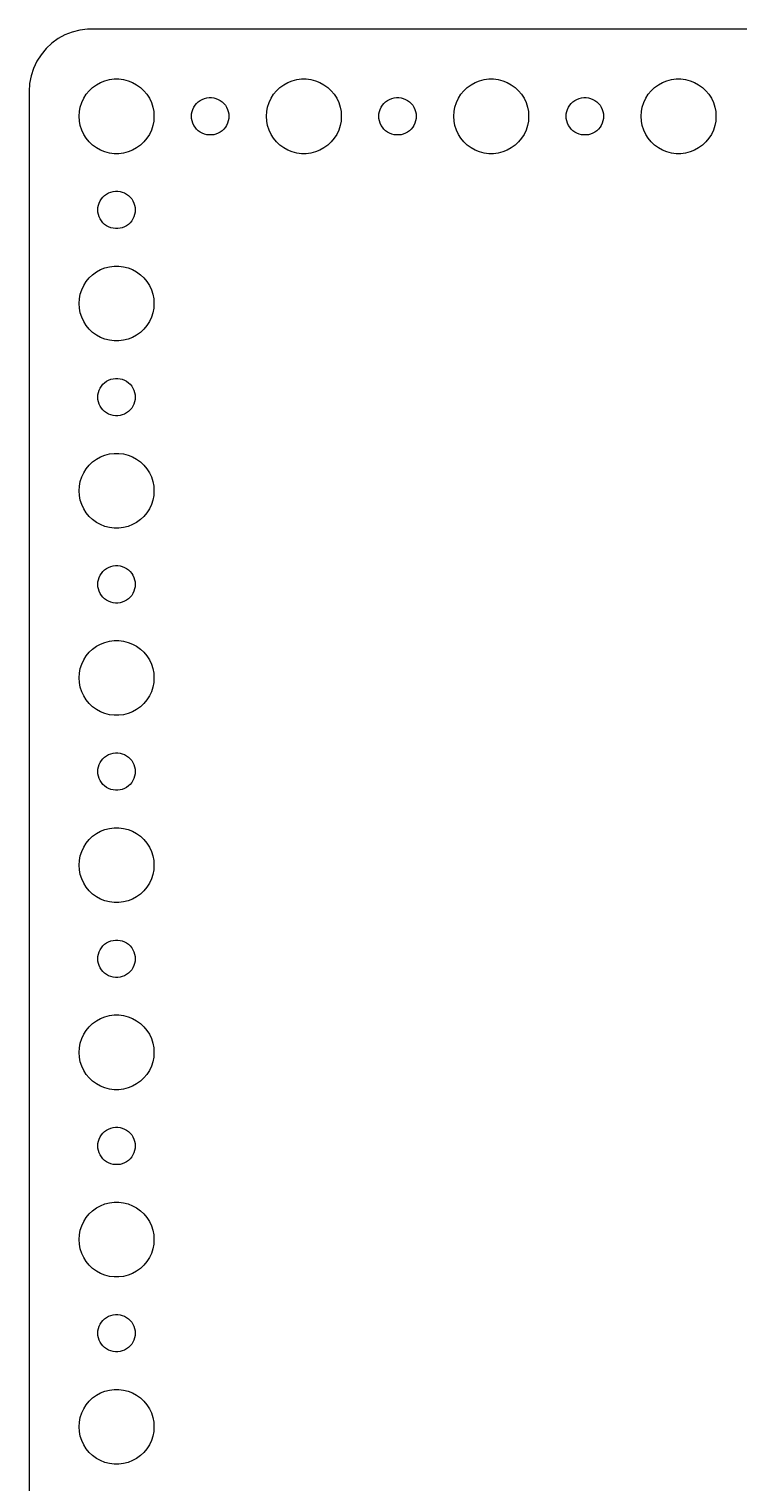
# Model space of a CAD drawing. Header units: metres. Extents: x -120 to 120, y -112 to 112.
# Drawn here: x -119.5 to -62.7, y -4.5 to 112 of the extents above; entities that cross this region are included whole.
import ezdxf

# ---------------------------------------------------------------- set-up
doc = ezdxf.new("R2010")
doc.units = ezdxf.units.M

msp = doc.modelspace()

# ---------------------------------------------------------------- linework, layer by layer
for p, q in [((-115.437, 111.911), (-116.045, 111.755)), ((-114.814, 111.99), (-115.437, 111.911)), ((114.814, 111.99), (-114.814, 111.99)), ((-117.687, 110.853), (-118.145, 110.423)), ((-117.179, 111.222), (-117.687, 110.853)), ((-116.629, 111.524), (-117.179, 111.222)), ((-116.045, 111.755), (-116.629, 111.524)), ((-118.545, 109.939), (-118.882, 109.409)), ((-118.145, 110.423), (-118.545, 109.939)), ((-119.149, 108.841), (-119.343, 108.243)), ((-118.882, 109.409), (-119.149, 108.841)), ((-119.461, 107.627), (-119.5, 107)), ((-119.343, 108.243), (-119.461, 107.627)), ((-114.687, 107.054), (-114.412, 107.312)), ((-114.412, 107.312), (-114.107, 107.533)), ((-114.107, 107.533), (-113.777, 107.714)), ((-113.777, 107.714), (-113.427, 107.853)), ((-113.427, 107.853), (-113.062, 107.947)), ((-113.062, 107.947), (-112.688, 107.994)), ((-112.688, 107.994), (-112.312, 107.994)), ((-112.312, 107.994), (-111.938, 107.947)), ((-111.938, 107.947), (-111.573, 107.853)), ((-111.573, 107.853), (-111.223, 107.714)), ((-111.223, 107.714), (-110.893, 107.533)), ((-110.893, 107.533), (-110.588, 107.312)), ((-110.588, 107.312), (-110.313, 107.054)), ((-99.6869, 107.054), (-99.4123, 107.312)), ((-99.4123, 107.312), (-99.1075, 107.533)), ((-99.1075, 107.533), (-98.7773, 107.714)), ((-98.7773, 107.714), (-98.427, 107.853)), ((-98.427, 107.853), (-98.0621, 107.947)), ((-98.0621, 107.947), (-97.6884, 107.994)), ((-97.6884, 107.994), (-97.3116, 107.994)), ((-97.3116, 107.994), (-96.9379, 107.947)), ((-96.9379, 107.947), (-96.573, 107.853)), ((-96.573, 107.853), (-96.2227, 107.714)), ((-96.2227, 107.714), (-95.8925, 107.533)), ((-95.8925, 107.533), (-95.5877, 107.312)), ((-95.5877, 107.312), (-95.3131, 107.054)), ((-84.6869, 107.054), (-84.4123, 107.312)), ((-84.4123, 107.312), (-84.1075, 107.533)), ((-84.1075, 107.533), (-83.7773, 107.714)), ((-83.7773, 107.714), (-83.427, 107.853)), ((-83.427, 107.853), (-83.0621, 107.947)), ((-83.0621, 107.947), (-82.6884, 107.994)), ((-82.6884, 107.994), (-82.3116, 107.994)), ((-82.3116, 107.994), (-81.9379, 107.947)), ((-81.9379, 107.947), (-81.573, 107.853)), ((-81.573, 107.853), (-81.2227, 107.714)), ((-81.2227, 107.714), (-80.8925, 107.533)), ((-80.8925, 107.533), (-80.5877, 107.312)), ((-80.5877, 107.312), (-80.3131, 107.054)), ((-69.6869, 107.054), (-69.4123, 107.312)), ((-69.4123, 107.312), (-69.1075, 107.533)), ((-69.1075, 107.533), (-68.7773, 107.714)), ((-68.7773, 107.714), (-68.427, 107.853)), ((-68.427, 107.853), (-68.0621, 107.947)), ((-68.0621, 107.947), (-67.6884, 107.994)), ((-67.6884, 107.994), (-67.3116, 107.994)), ((-67.3116, 107.994), (-66.9379, 107.947)), ((-66.9379, 107.947), (-66.573, 107.853)), ((-66.573, 107.853), (-66.2227, 107.714)), ((-66.2227, 107.714), (-65.8925, 107.533)), ((-65.8925, 107.533), (-65.5877, 107.312)), ((-65.5877, 107.312), (-65.3131, 107.054)), ((-119.5, 107), (-119.5, -107)), ((-115.406, 105.746), (-115.289, 106.104)), ((-115.289, 106.104), (-115.129, 106.445)), ((-115.129, 106.445), (-114.927, 106.763)), ((-114.927, 106.763), (-114.687, 107.054)), ((-110.313, 107.054), (-110.073, 106.763)), ((-110.073, 106.763), (-109.871, 106.445)), ((-109.871, 106.445), (-109.711, 106.104)), ((-109.711, 106.104), (-109.594, 105.746)), ((-106.214, 105.882), (-106.093, 106.027)), ((-106.093, 106.027), (-105.956, 106.156)), ((-105.956, 106.156), (-105.804, 106.266)), ((-105.804, 106.266), (-105.639, 106.357)), ((-105.639, 106.357), (-105.464, 106.427)), ((-105.464, 106.427), (-105.281, 106.473)), ((-105.281, 106.473), (-105.094, 106.497)), ((-105.094, 106.497), (-104.906, 106.497)), ((-104.906, 106.497), (-104.719, 106.473)), ((-104.719, 106.473), (-104.536, 106.427)), ((-104.536, 106.427), (-104.361, 106.357)), ((-104.361, 106.357), (-104.196, 106.266)), ((-104.196, 106.266), (-104.044, 106.156)), ((-104.044, 106.156), (-103.907, 106.027)), ((-103.907, 106.027), (-103.786, 105.882)), ((-100.406, 105.746), (-100.289, 106.104)), ((-100.289, 106.104), (-100.129, 106.445)), ((-100.129, 106.445), (-99.927, 106.763)), ((-99.927, 106.763), (-99.6869, 107.054)), ((-95.3131, 107.054), (-95.073, 106.763)), ((-95.073, 106.763), (-94.8711, 106.445)), ((-94.8711, 106.445), (-94.7107, 106.104)), ((-94.7107, 106.104), (-94.5943, 105.746)), ((-91.2135, 105.882), (-91.0934, 106.027)), ((-91.0934, 106.027), (-90.9561, 106.156)), ((-90.9561, 106.156), (-90.8037, 106.266)), ((-90.8037, 106.266), (-90.6387, 106.357)), ((-90.6387, 106.357), (-90.4635, 106.427)), ((-90.4635, 106.427), (-90.2811, 106.473)), ((-90.2811, 106.473), (-90.0942, 106.497)), ((-90.0942, 106.497), (-89.9058, 106.497)), ((-89.9058, 106.497), (-89.7189, 106.473)), ((-89.7189, 106.473), (-89.5365, 106.427)), ((-89.5365, 106.427), (-89.3613, 106.357)), ((-89.3613, 106.357), (-89.1963, 106.266)), ((-89.1963, 106.266), (-89.0439, 106.156)), ((-89.0439, 106.156), (-88.9065, 106.027)), ((-88.9065, 106.027), (-88.7865, 105.882)), ((-85.4057, 105.746), (-85.2893, 106.104)), ((-85.2893, 106.104), (-85.1289, 106.445)), ((-85.1289, 106.445), (-84.927, 106.763)), ((-84.927, 106.763), (-84.6869, 107.054)), ((-80.3131, 107.054), (-80.073, 106.763)), ((-80.073, 106.763), (-79.8711, 106.445)), ((-79.8711, 106.445), (-79.7107, 106.104)), ((-79.7107, 106.104), (-79.5943, 105.746)), ((-76.2135, 105.882), (-76.0934, 106.027)), ((-76.0934, 106.027), (-75.9561, 106.156)), ((-75.9561, 106.156), (-75.8037, 106.266)), ((-75.8037, 106.266), (-75.6387, 106.357)), ((-75.6387, 106.357), (-75.4635, 106.427)), ((-75.4635, 106.427), (-75.2811, 106.473)), ((-75.2811, 106.473), (-75.0942, 106.497)), ((-75.0942, 106.497), (-74.9058, 106.497)), ((-74.9058, 106.497), (-74.7189, 106.473)), ((-74.7189, 106.473), (-74.5365, 106.427)), ((-74.5365, 106.427), (-74.3613, 106.357)), ((-74.3613, 106.357), (-74.1963, 106.266)), ((-74.1963, 106.266), (-74.0439, 106.156)), ((-74.0439, 106.156), (-73.9065, 106.027)), ((-73.9065, 106.027), (-73.7865, 105.882)), ((-70.4057, 105.746), (-70.2893, 106.104)), ((-70.2893, 106.104), (-70.1289, 106.445)), ((-70.1289, 106.445), (-69.927, 106.763)), ((-69.927, 106.763), (-69.6869, 107.054)), ((-65.3131, 107.054), (-65.073, 106.763)), ((-65.073, 106.763), (-64.8711, 106.445)), ((-64.8711, 106.445), (-64.7107, 106.104)), ((-64.7107, 106.104), (-64.5943, 105.746)), ((-115.5, 105), (-115.476, 105.376)), ((-115.476, 104.624), (-115.5, 105)), ((-115.476, 105.376), (-115.406, 105.746)), ((-109.594, 105.746), (-109.524, 105.376)), ((-109.524, 105.376), (-109.5, 105)), ((-109.5, 105), (-109.524, 104.624)), ((-106.5, 105), (-106.488, 105.188)), ((-106.488, 104.812), (-106.5, 105)), ((-106.488, 105.188), (-106.453, 105.373)), ((-106.453, 105.373), (-106.395, 105.552)), ((-106.395, 105.552), (-106.314, 105.723)), ((-106.314, 105.723), (-106.214, 105.882)), ((-103.786, 105.882), (-103.686, 105.723)), ((-103.686, 105.723), (-103.605, 105.552)), ((-103.605, 105.552), (-103.547, 105.373)), ((-103.547, 105.373), (-103.512, 105.188)), ((-103.512, 105.188), (-103.5, 105)), ((-103.5, 105), (-103.512, 104.812)), ((-100.5, 105), (-100.476, 105.376)), ((-100.476, 104.624), (-100.5, 105)), ((-100.476, 105.376), (-100.406, 105.746)), ((-94.5943, 105.746), (-94.5237, 105.376)), ((-94.5237, 105.376), (-94.5, 105)), ((-94.5, 105), (-94.5237, 104.624)), ((-91.5, 105), (-91.4882, 105.188)), ((-91.4882, 104.812), (-91.5, 105)), ((-91.4882, 105.188), (-91.4529, 105.373)), ((-91.4529, 105.373), (-91.3947, 105.552)), ((-91.3947, 105.552), (-91.3145, 105.723)), ((-91.3145, 105.723), (-91.2135, 105.882)), ((-88.7865, 105.882), (-88.6855, 105.723)), ((-88.6855, 105.723), (-88.6053, 105.552)), ((-88.6053, 105.552), (-88.5471, 105.373)), ((-88.5471, 105.373), (-88.5118, 105.188)), ((-88.5118, 105.188), (-88.5, 105)), ((-88.5, 105), (-88.5118, 104.812)), ((-85.5, 105), (-85.4763, 105.376)), ((-85.4763, 104.624), (-85.5, 105)), ((-85.4763, 105.376), (-85.4057, 105.746)), ((-79.5943, 105.746), (-79.5237, 105.376)), ((-79.5237, 105.376), (-79.5, 105)), ((-79.5, 105), (-79.5237, 104.624)), ((-76.5, 105), (-76.4882, 105.188)), ((-76.4882, 104.812), (-76.5, 105)), ((-76.4882, 105.188), (-76.4529, 105.373)), ((-76.4529, 105.373), (-76.3947, 105.552)), ((-76.3947, 105.552), (-76.3145, 105.723)), ((-76.3145, 105.723), (-76.2135, 105.882)), ((-73.7865, 105.882), (-73.6855, 105.723)), ((-73.6855, 105.723), (-73.6053, 105.552)), ((-73.6053, 105.552), (-73.5471, 105.373)), ((-73.5471, 105.373), (-73.5118, 105.188)), ((-73.5118, 105.188), (-73.5, 105)), ((-73.5, 105), (-73.5118, 104.812)), ((-70.5, 105), (-70.4763, 105.376)), ((-70.4763, 104.624), (-70.5, 105)), ((-70.4763, 105.376), (-70.4057, 105.746)), ((-64.5943, 105.746), (-64.5237, 105.376)), ((-64.5237, 105.376), (-64.5, 105)), ((-64.5, 105), (-64.5237, 104.624)), ((-115.406, 104.254), (-115.476, 104.624)), ((-115.289, 103.896), (-115.406, 104.254)), ((-115.129, 103.555), (-115.289, 103.896)), ((-109.711, 103.896), (-109.871, 103.555)), ((-109.594, 104.254), (-109.711, 103.896)), ((-109.524, 104.624), (-109.594, 104.254)), ((-106.453, 104.627), (-106.488, 104.812)), ((-106.395, 104.448), (-106.453, 104.627)), ((-106.314, 104.277), (-106.395, 104.448)), ((-106.214, 104.118), (-106.314, 104.277)), ((-106.093, 103.973), (-106.214, 104.118)), ((-105.956, 103.844), (-106.093, 103.973)), ((-105.804, 103.734), (-105.956, 103.844)), ((-105.639, 103.643), (-105.804, 103.734)), ((-104.196, 103.734), (-104.361, 103.643)), ((-104.044, 103.844), (-104.196, 103.734)), ((-103.907, 103.973), (-104.044, 103.844)), ((-103.786, 104.118), (-103.907, 103.973)), ((-103.686, 104.277), (-103.786, 104.118)), ((-103.605, 104.448), (-103.686, 104.277)), ((-103.547, 104.627), (-103.605, 104.448)), ((-103.512, 104.812), (-103.547, 104.627)), ((-100.406, 104.254), (-100.476, 104.624)), ((-100.289, 103.896), (-100.406, 104.254)), ((-100.129, 103.555), (-100.289, 103.896)), ((-94.7107, 103.896), (-94.8711, 103.555)), ((-94.5943, 104.254), (-94.7107, 103.896)), ((-94.5237, 104.624), (-94.5943, 104.254)), ((-91.4529, 104.627), (-91.4882, 104.812)), ((-91.3947, 104.448), (-91.4529, 104.627)), ((-91.3145, 104.277), (-91.3947, 104.448)), ((-91.2135, 104.118), (-91.3145, 104.277)), ((-91.0934, 103.973), (-91.2135, 104.118)), ((-90.9561, 103.844), (-91.0934, 103.973)), ((-90.8037, 103.734), (-90.9561, 103.844)), ((-90.6387, 103.643), (-90.8037, 103.734)), ((-89.1963, 103.734), (-89.3613, 103.643)), ((-89.0439, 103.844), (-89.1963, 103.734)), ((-88.9065, 103.973), (-89.0439, 103.844)), ((-88.7865, 104.118), (-88.9065, 103.973)), ((-88.6855, 104.277), (-88.7865, 104.118)), ((-88.6053, 104.448), (-88.6855, 104.277)), ((-88.5471, 104.627), (-88.6053, 104.448)), ((-88.5118, 104.812), (-88.5471, 104.627)), ((-85.4057, 104.254), (-85.4763, 104.624)), ((-85.2893, 103.896), (-85.4057, 104.254)), ((-85.1289, 103.555), (-85.2893, 103.896)), ((-79.7107, 103.896), (-79.8711, 103.555)), ((-79.5943, 104.254), (-79.7107, 103.896)), ((-79.5237, 104.624), (-79.5943, 104.254)), ((-76.4529, 104.627), (-76.4882, 104.812)), ((-76.3947, 104.448), (-76.4529, 104.627)), ((-76.3145, 104.277), (-76.3947, 104.448)), ((-76.2135, 104.118), (-76.3145, 104.277)), ((-76.0934, 103.973), (-76.2135, 104.118)), ((-75.9561, 103.844), (-76.0934, 103.973)), ((-75.8037, 103.734), (-75.9561, 103.844)), ((-75.6387, 103.643), (-75.8037, 103.734)), ((-74.1963, 103.734), (-74.3613, 103.643)), ((-74.0439, 103.844), (-74.1963, 103.734)), ((-73.9065, 103.973), (-74.0439, 103.844)), ((-73.7865, 104.118), (-73.9065, 103.973)), ((-73.6855, 104.277), (-73.7865, 104.118)), ((-73.6053, 104.448), (-73.6855, 104.277)), ((-73.5471, 104.627), (-73.6053, 104.448)), ((-73.5118, 104.812), (-73.5471, 104.627)), ((-70.4057, 104.254), (-70.4763, 104.624)), ((-70.2893, 103.896), (-70.4057, 104.254)), ((-70.1289, 103.555), (-70.2893, 103.896)), ((-64.7107, 103.896), (-64.8711, 103.555)), ((-64.5943, 104.254), (-64.7107, 103.896)), ((-64.5237, 104.624), (-64.5943, 104.254)), ((-114.927, 103.237), (-115.129, 103.555)), ((-114.687, 102.946), (-114.927, 103.237)), ((-114.412, 102.688), (-114.687, 102.946)), ((-114.107, 102.467), (-114.412, 102.688)), ((-110.588, 102.688), (-110.893, 102.467)), ((-110.313, 102.946), (-110.588, 102.688)), ((-110.073, 103.237), (-110.313, 102.946)), ((-109.871, 103.555), (-110.073, 103.237)), ((-105.464, 103.573), (-105.639, 103.643)), ((-105.281, 103.527), (-105.464, 103.573)), ((-105.094, 103.503), (-105.281, 103.527)), ((-104.906, 103.503), (-105.094, 103.503)), ((-104.719, 103.527), (-104.906, 103.503)), ((-104.536, 103.573), (-104.719, 103.527)), ((-104.361, 103.643), (-104.536, 103.573)), ((-99.927, 103.237), (-100.129, 103.555)), ((-99.6869, 102.946), (-99.927, 103.237)), ((-99.4123, 102.688), (-99.6869, 102.946)), ((-99.1075, 102.467), (-99.4123, 102.688)), ((-95.5877, 102.688), (-95.8925, 102.467)), ((-95.3131, 102.946), (-95.5877, 102.688)), ((-95.073, 103.237), (-95.3131, 102.946)), ((-94.8711, 103.555), (-95.073, 103.237)), ((-90.4635, 103.573), (-90.6387, 103.643)), ((-90.2811, 103.527), (-90.4635, 103.573)), ((-90.0942, 103.503), (-90.2811, 103.527)), ((-89.9058, 103.503), (-90.0942, 103.503)), ((-89.7189, 103.527), (-89.9058, 103.503)), ((-89.5365, 103.573), (-89.7189, 103.527)), ((-89.3613, 103.643), (-89.5365, 103.573)), ((-84.927, 103.237), (-85.1289, 103.555)), ((-84.6869, 102.946), (-84.927, 103.237)), ((-84.4123, 102.688), (-84.6869, 102.946)), ((-84.1075, 102.467), (-84.4123, 102.688)), ((-80.5877, 102.688), (-80.8925, 102.467)), ((-80.3131, 102.946), (-80.5877, 102.688)), ((-80.073, 103.237), (-80.3131, 102.946)), ((-79.8711, 103.555), (-80.073, 103.237)), ((-75.4635, 103.573), (-75.6387, 103.643)), ((-75.2811, 103.527), (-75.4635, 103.573)), ((-75.0942, 103.503), (-75.2811, 103.527)), ((-74.9058, 103.503), (-75.0942, 103.503)), ((-74.7189, 103.527), (-74.9058, 103.503)), ((-74.5365, 103.573), (-74.7189, 103.527)), ((-74.3613, 103.643), (-74.5365, 103.573)), ((-69.927, 103.237), (-70.1289, 103.555)), ((-69.6869, 102.946), (-69.927, 103.237)), ((-69.4123, 102.688), (-69.6869, 102.946)), ((-69.1075, 102.467), (-69.4123, 102.688)), ((-65.5877, 102.688), (-65.8925, 102.467)), ((-65.3131, 102.946), (-65.5877, 102.688)), ((-65.073, 103.237), (-65.3131, 102.946)), ((-64.8711, 103.555), (-65.073, 103.237)), ((-113.777, 102.286), (-114.107, 102.467)), ((-113.427, 102.147), (-113.777, 102.286)), ((-113.062, 102.053), (-113.427, 102.147)), ((-112.688, 102.006), (-113.062, 102.053)), ((-112.312, 102.006), (-112.688, 102.006)), ((-111.938, 102.053), (-112.312, 102.006)), ((-111.573, 102.147), (-111.938, 102.053)), ((-111.223, 102.286), (-111.573, 102.147)), ((-110.893, 102.467), (-111.223, 102.286)), ((-98.7773, 102.286), (-99.1075, 102.467)), ((-98.427, 102.147), (-98.7773, 102.286)), ((-98.0621, 102.053), (-98.427, 102.147)), ((-97.6884, 102.006), (-98.0621, 102.053)), ((-97.3116, 102.006), (-97.6884, 102.006)), ((-96.9379, 102.053), (-97.3116, 102.006)), ((-96.573, 102.147), (-96.9379, 102.053)), ((-96.2227, 102.286), (-96.573, 102.147)), ((-95.8925, 102.467), (-96.2227, 102.286)), ((-83.7773, 102.286), (-84.1075, 102.467)), ((-83.427, 102.147), (-83.7773, 102.286)), ((-83.0621, 102.053), (-83.427, 102.147)), ((-82.6884, 102.006), (-83.0621, 102.053)), ((-82.3116, 102.006), (-82.6884, 102.006)), ((-81.9379, 102.053), (-82.3116, 102.006)), ((-81.573, 102.147), (-81.9379, 102.053)), ((-81.2227, 102.286), (-81.573, 102.147)), ((-80.8925, 102.467), (-81.2227, 102.286)), ((-68.7773, 102.286), (-69.1075, 102.467)), ((-68.427, 102.147), (-68.7773, 102.286)), ((-68.0621, 102.053), (-68.427, 102.147)), ((-67.6884, 102.006), (-68.0621, 102.053)), ((-67.3116, 102.006), (-67.6884, 102.006)), ((-66.9379, 102.053), (-67.3116, 102.006)), ((-66.573, 102.147), (-66.9379, 102.053)), ((-66.2227, 102.286), (-66.573, 102.147)), ((-65.8925, 102.467), (-66.2227, 102.286)), ((-113.988, 97.688), (-113.953, 97.873)), ((-113.953, 97.873), (-113.895, 98.0522)), ((-113.895, 98.0522), (-113.814, 98.2226)), ((-113.814, 98.2226), (-113.714, 98.3817)), ((-113.714, 98.3817), (-113.593, 98.5268)), ((-113.593, 98.5268), (-113.456, 98.6558)), ((-113.456, 98.6558), (-113.304, 98.7665)), ((-113.304, 98.7665), (-113.139, 98.8572)), ((-113.139, 98.8572), (-112.964, 98.9266)), ((-112.964, 98.9266), (-112.781, 98.9734)), ((-112.781, 98.9734), (-112.594, 98.997)), ((-112.594, 98.997), (-112.406, 98.997)), ((-112.406, 98.997), (-112.219, 98.9734)), ((-112.219, 98.9734), (-112.036, 98.9266)), ((-112.036, 98.9266), (-111.861, 98.8572)), ((-111.861, 98.8572), (-111.696, 98.7665)), ((-111.696, 98.7665), (-111.544, 98.6558)), ((-111.544, 98.6558), (-111.407, 98.5268)), ((-111.407, 98.5268), (-111.286, 98.3817)), ((-111.286, 98.3817), (-111.186, 98.2226)), ((-111.186, 98.2226), (-111.105, 98.0522)), ((-111.105, 98.0522), (-111.047, 97.873)), ((-111.047, 97.873), (-111.012, 97.688)), ((-114, 97.5), (-113.988, 97.688)), ((-113.988, 97.312), (-114, 97.5)), ((-113.953, 97.127), (-113.988, 97.312)), ((-113.895, 96.9478), (-113.953, 97.127)), ((-113.814, 96.7774), (-113.895, 96.9478)), ((-113.714, 96.6183), (-113.814, 96.7774)), ((-111.186, 96.7774), (-111.286, 96.6183)), ((-111.105, 96.9478), (-111.186, 96.7774)), ((-111.047, 97.127), (-111.105, 96.9478)), ((-111.012, 97.312), (-111.047, 97.127)), ((-111.012, 97.688), (-111, 97.5)), ((-111, 97.5), (-111.012, 97.312)), ((-113.593, 96.4732), (-113.714, 96.6183)), ((-113.456, 96.3442), (-113.593, 96.4732)), ((-113.304, 96.2335), (-113.456, 96.3442)), ((-113.139, 96.1428), (-113.304, 96.2335)), ((-112.964, 96.0734), (-113.139, 96.1428)), ((-112.781, 96.0266), (-112.964, 96.0734)), ((-112.594, 96.003), (-112.781, 96.0266)), ((-112.406, 96.003), (-112.594, 96.003)), ((-112.219, 96.0266), (-112.406, 96.003)), ((-112.036, 96.0734), (-112.219, 96.0266)), ((-111.861, 96.1428), (-112.036, 96.0734)), ((-111.696, 96.2335), (-111.861, 96.1428)), ((-111.544, 96.3442), (-111.696, 96.2335)), ((-111.407, 96.4732), (-111.544, 96.3442)), ((-111.286, 96.6183), (-111.407, 96.4732)), ((-114.927, 91.7634), (-114.687, 92.0536)), ((-114.687, 92.0536), (-114.412, 92.3115)), ((-114.412, 92.3115), (-114.107, 92.533)), ((-114.107, 92.533), (-113.777, 92.7145)), ((-113.777, 92.7145), (-113.427, 92.8532)), ((-113.427, 92.8532), (-113.062, 92.9469)), ((-113.062, 92.9469), (-112.688, 92.9941)), ((-112.688, 92.9941), (-112.312, 92.9941)), ((-112.312, 92.9941), (-111.938, 92.9469)), ((-111.938, 92.9469), (-111.573, 92.8532)), ((-111.573, 92.8532), (-111.223, 92.7145)), ((-111.223, 92.7145), (-110.893, 92.533)), ((-110.893, 92.533), (-110.588, 92.3115)), ((-110.588, 92.3115), (-110.313, 92.0536)), ((-110.313, 92.0536), (-110.073, 91.7634)), ((-115.406, 90.7461), (-115.289, 91.1044)), ((-115.289, 91.1044), (-115.129, 91.4453)), ((-115.129, 91.4453), (-114.927, 91.7634)), ((-110.073, 91.7634), (-109.871, 91.4453)), ((-109.871, 91.4453), (-109.711, 91.1044)), ((-109.711, 91.1044), (-109.594, 90.7461)), ((-115.5, 90), (-115.476, 90.376)), ((-115.476, 89.624), (-115.5, 90)), ((-115.476, 90.376), (-115.406, 90.7461)), ((-109.594, 90.7461), (-109.524, 90.376)), ((-109.524, 90.376), (-109.5, 90)), ((-109.5, 90), (-109.524, 89.624)), ((-115.406, 89.2539), (-115.476, 89.624)), ((-115.289, 88.8956), (-115.406, 89.2539)), ((-115.129, 88.5547), (-115.289, 88.8956)), ((-114.927, 88.2366), (-115.129, 88.5547)), ((-109.871, 88.5547), (-110.073, 88.2366)), ((-109.711, 88.8956), (-109.871, 88.5547)), ((-109.594, 89.2539), (-109.711, 88.8956)), ((-109.524, 89.624), (-109.594, 89.2539)), ((-114.687, 87.9464), (-114.927, 88.2366)), ((-114.412, 87.6885), (-114.687, 87.9464)), ((-114.107, 87.467), (-114.412, 87.6885)), ((-113.777, 87.2855), (-114.107, 87.467)), ((-110.893, 87.467), (-111.223, 87.2855)), ((-110.588, 87.6885), (-110.893, 87.467)), ((-110.313, 87.9464), (-110.588, 87.6885)), ((-110.073, 88.2366), (-110.313, 87.9464)), ((-113.427, 87.1468), (-113.777, 87.2855)), ((-113.062, 87.0531), (-113.427, 87.1468)), ((-112.688, 87.0059), (-113.062, 87.0531)), ((-112.312, 87.0059), (-112.688, 87.0059)), ((-111.938, 87.0531), (-112.312, 87.0059)), ((-111.573, 87.1468), (-111.938, 87.0531)), ((-111.223, 87.2855), (-111.573, 87.1468)), ((-113.139, 83.8572), (-112.964, 83.9266)), ((-112.964, 83.9266), (-112.781, 83.9734)), ((-112.781, 83.9734), (-112.594, 83.997)), ((-112.594, 83.997), (-112.406, 83.997)), ((-112.406, 83.997), (-112.219, 83.9734)), ((-112.219, 83.9734), (-112.036, 83.9266)), ((-112.036, 83.9266), (-111.861, 83.8572)), ((-113.988, 82.688), (-113.953, 82.873)), ((-113.953, 82.873), (-113.895, 83.0522)), ((-113.895, 83.0522), (-113.814, 83.2226)), ((-113.814, 83.2226), (-113.714, 83.3817)), ((-113.714, 83.3817), (-113.593, 83.5268)), ((-113.593, 83.5268), (-113.456, 83.6558)), ((-113.456, 83.6558), (-113.304, 83.7665)), ((-113.304, 83.7665), (-113.139, 83.8572)), ((-111.861, 83.8572), (-111.696, 83.7665)), ((-111.696, 83.7665), (-111.544, 83.6558)), ((-111.544, 83.6558), (-111.407, 83.5268)), ((-111.407, 83.5268), (-111.286, 83.3817)), ((-111.286, 83.3817), (-111.186, 83.2226)), ((-111.186, 83.2226), (-111.105, 83.0522)), ((-111.105, 83.0522), (-111.047, 82.873)), ((-111.047, 82.873), (-111.012, 82.688)), ((-114, 82.5), (-113.988, 82.688)), ((-113.988, 82.312), (-114, 82.5)), ((-113.953, 82.127), (-113.988, 82.312)), ((-113.895, 81.9478), (-113.953, 82.127)), ((-113.814, 81.7774), (-113.895, 81.9478)), ((-113.714, 81.6183), (-113.814, 81.7774)), ((-113.593, 81.4732), (-113.714, 81.6183)), ((-111.286, 81.6183), (-111.407, 81.4732)), ((-111.186, 81.7774), (-111.286, 81.6183)), ((-111.105, 81.9478), (-111.186, 81.7774)), ((-111.047, 82.127), (-111.105, 81.9478)), ((-111.012, 82.312), (-111.047, 82.127)), ((-111.012, 82.688), (-111, 82.5)), ((-111, 82.5), (-111.012, 82.312)), ((-113.456, 81.3442), (-113.593, 81.4732)), ((-113.304, 81.2335), (-113.456, 81.3442)), ((-113.139, 81.1428), (-113.304, 81.2335)), ((-112.964, 81.0734), (-113.139, 81.1428)), ((-112.781, 81.0266), (-112.964, 81.0734)), ((-112.594, 81.003), (-112.781, 81.0266)), ((-112.406, 81.003), (-112.594, 81.003)), ((-112.219, 81.0266), (-112.406, 81.003)), ((-112.036, 81.0734), (-112.219, 81.0266)), ((-111.861, 81.1428), (-112.036, 81.0734)), ((-111.696, 81.2335), (-111.861, 81.1428)), ((-111.544, 81.3442), (-111.696, 81.2335)), ((-111.407, 81.4732), (-111.544, 81.3442)), ((-114.927, 76.7634), (-114.687, 77.0536)), ((-114.687, 77.0536), (-114.412, 77.3115)), ((-114.412, 77.3115), (-114.107, 77.533)), ((-114.107, 77.533), (-113.777, 77.7145)), ((-113.777, 77.7145), (-113.427, 77.8532)), ((-113.427, 77.8532), (-113.062, 77.9469)), ((-113.062, 77.9469), (-112.688, 77.9941)), ((-112.688, 77.9941), (-112.312, 77.9941)), ((-112.312, 77.9941), (-111.938, 77.9469)), ((-111.938, 77.9469), (-111.573, 77.8532)), ((-111.573, 77.8532), (-111.223, 77.7145)), ((-111.223, 77.7145), (-110.893, 77.533)), ((-110.893, 77.533), (-110.588, 77.3115)), ((-110.588, 77.3115), (-110.313, 77.0536)), ((-110.313, 77.0536), (-110.073, 76.7634)), ((-115.476, 75.376), (-115.406, 75.7461)), ((-115.406, 75.7461), (-115.289, 76.1044)), ((-115.289, 76.1044), (-115.129, 76.4453)), ((-115.129, 76.4453), (-114.927, 76.7634)), ((-110.073, 76.7634), (-109.871, 76.4453)), ((-109.871, 76.4453), (-109.711, 76.1044)), ((-109.711, 76.1044), (-109.594, 75.7461)), ((-109.594, 75.7461), (-109.524, 75.376)), ((-115.5, 75), (-115.476, 75.376)), ((-115.476, 74.624), (-115.5, 75)), ((-115.406, 74.2539), (-115.476, 74.624)), ((-109.524, 74.624), (-109.594, 74.2539)), ((-109.524, 75.376), (-109.5, 75)), ((-109.5, 75), (-109.524, 74.624)), ((-115.289, 73.8956), (-115.406, 74.2539)), ((-115.129, 73.5547), (-115.289, 73.8956)), ((-114.927, 73.2366), (-115.129, 73.5547)), ((-109.871, 73.5547), (-110.073, 73.2366)), ((-109.711, 73.8956), (-109.871, 73.5547)), ((-109.594, 74.2539), (-109.711, 73.8956)), ((-114.687, 72.9464), (-114.927, 73.2366)), ((-114.412, 72.6885), (-114.687, 72.9464)), ((-114.107, 72.467), (-114.412, 72.6885)), ((-113.777, 72.2855), (-114.107, 72.467)), ((-113.427, 72.1468), (-113.777, 72.2855)), ((-111.223, 72.2855), (-111.573, 72.1468)), ((-110.893, 72.467), (-111.223, 72.2855)), ((-110.588, 72.6885), (-110.893, 72.467)), ((-110.313, 72.9464), (-110.588, 72.6885)), ((-110.073, 73.2366), (-110.313, 72.9464)), ((-113.062, 72.0531), (-113.427, 72.1468)), ((-112.688, 72.0059), (-113.062, 72.0531)), ((-112.312, 72.0059), (-112.688, 72.0059)), ((-111.938, 72.0531), (-112.312, 72.0059)), ((-111.573, 72.1468), (-111.938, 72.0531)), ((-113.456, 68.6558), (-113.304, 68.7665)), ((-113.304, 68.7665), (-113.139, 68.8572)), ((-113.139, 68.8572), (-112.964, 68.9266)), ((-112.964, 68.9266), (-112.781, 68.9734)), ((-112.781, 68.9734), (-112.594, 68.997)), ((-112.594, 68.997), (-112.406, 68.997)), ((-112.406, 68.997), (-112.219, 68.9734)), ((-112.219, 68.9734), (-112.036, 68.9266)), ((-112.036, 68.9266), (-111.861, 68.8572)), ((-111.861, 68.8572), (-111.696, 68.7665)), ((-111.696, 68.7665), (-111.544, 68.6558)), ((-114, 67.5), (-113.988, 67.688)), ((-113.988, 67.688), (-113.953, 67.873)), ((-113.953, 67.873), (-113.895, 68.0522)), ((-113.895, 68.0522), (-113.814, 68.2226)), ((-113.814, 68.2226), (-113.714, 68.3817)), ((-113.714, 68.3817), (-113.593, 68.5268)), ((-113.593, 68.5268), (-113.456, 68.6558)), ((-111.544, 68.6558), (-111.407, 68.5268)), ((-111.407, 68.5268), (-111.286, 68.3817)), ((-111.286, 68.3817), (-111.186, 68.2226)), ((-111.186, 68.2226), (-111.105, 68.0522)), ((-111.105, 68.0522), (-111.047, 67.873)), ((-111.047, 67.873), (-111.012, 67.688)), ((-111.012, 67.688), (-111, 67.5)), ((-113.988, 67.312), (-114, 67.5)), ((-113.953, 67.127), (-113.988, 67.312)), ((-113.895, 66.9478), (-113.953, 67.127)), ((-113.814, 66.7774), (-113.895, 66.9478)), ((-113.714, 66.6183), (-113.814, 66.7774)), ((-113.593, 66.4732), (-113.714, 66.6183)), ((-113.456, 66.3442), (-113.593, 66.4732)), ((-111.407, 66.4732), (-111.544, 66.3442)), ((-111.286, 66.6183), (-111.407, 66.4732)), ((-111.186, 66.7774), (-111.286, 66.6183)), ((-111.105, 66.9478), (-111.186, 66.7774)), ((-111.047, 67.127), (-111.105, 66.9478)), ((-111.012, 67.312), (-111.047, 67.127)), ((-111, 67.5), (-111.012, 67.312)), ((-113.304, 66.2335), (-113.456, 66.3442)), ((-113.139, 66.1428), (-113.304, 66.2335)), ((-112.964, 66.0734), (-113.139, 66.1428)), ((-112.781, 66.0266), (-112.964, 66.0734)), ((-112.594, 66.003), (-112.781, 66.0266)), ((-112.406, 66.003), (-112.594, 66.003)), ((-112.219, 66.0266), (-112.406, 66.003)), ((-112.036, 66.0734), (-112.219, 66.0266)), ((-111.861, 66.1428), (-112.036, 66.0734)), ((-111.696, 66.2335), (-111.861, 66.1428)), ((-111.544, 66.3442), (-111.696, 66.2335)), ((-113.427, 62.8532), (-113.062, 62.9469)), ((-113.062, 62.9469), (-112.688, 62.9941)), ((-112.688, 62.9941), (-112.312, 62.9941)), ((-112.312, 62.9941), (-111.938, 62.9469)), ((-111.938, 62.9469), (-111.573, 62.8532)), ((-115.129, 61.4453), (-114.927, 61.7634)), ((-114.927, 61.7634), (-114.687, 62.0536)), ((-114.687, 62.0536), (-114.412, 62.3115)), ((-114.412, 62.3115), (-114.107, 62.533)), ((-114.107, 62.533), (-113.777, 62.7145)), ((-113.777, 62.7145), (-113.427, 62.8532)), ((-111.573, 62.8532), (-111.223, 62.7145)), ((-111.223, 62.7145), (-110.893, 62.533)), ((-110.893, 62.533), (-110.588, 62.3115)), ((-110.588, 62.3115), (-110.313, 62.0536)), ((-110.313, 62.0536), (-110.073, 61.7634)), ((-110.073, 61.7634), (-109.871, 61.4453)), ((-115.476, 60.376), (-115.406, 60.7461)), ((-115.406, 60.7461), (-115.289, 61.1044)), ((-115.289, 61.1044), (-115.129, 61.4453)), ((-109.871, 61.4453), (-109.711, 61.1044)), ((-109.711, 61.1044), (-109.594, 60.7461)), ((-109.594, 60.7461), (-109.524, 60.376)), ((-115.5, 60), (-115.476, 60.376)), ((-115.476, 59.624), (-115.5, 60)), ((-115.406, 59.2539), (-115.476, 59.624)), ((-109.524, 59.624), (-109.594, 59.2539)), ((-109.524, 60.376), (-109.5, 60)), ((-109.5, 60), (-109.524, 59.624)), ((-115.289, 58.8956), (-115.406, 59.2539)), ((-115.129, 58.5547), (-115.289, 58.8956)), ((-114.927, 58.2366), (-115.129, 58.5547)), ((-109.871, 58.5547), (-110.073, 58.2366)), ((-109.711, 58.8956), (-109.871, 58.5547)), ((-109.594, 59.2539), (-109.711, 58.8956)), ((-114.687, 57.9464), (-114.927, 58.2366)), ((-114.412, 57.6885), (-114.687, 57.9464)), ((-114.107, 57.467), (-114.412, 57.6885)), ((-113.777, 57.2855), (-114.107, 57.467)), ((-113.427, 57.1468), (-113.777, 57.2855)), ((-113.062, 57.0531), (-113.427, 57.1468)), ((-111.573, 57.1468), (-111.938, 57.0531)), ((-111.223, 57.2855), (-111.573, 57.1468)), ((-110.893, 57.467), (-111.223, 57.2855)), ((-110.588, 57.6885), (-110.893, 57.467)), ((-110.313, 57.9464), (-110.588, 57.6885)), ((-110.073, 58.2366), (-110.313, 57.9464)), ((-112.688, 57.0059), (-113.062, 57.0531)), ((-112.312, 57.0059), (-112.688, 57.0059)), ((-111.938, 57.0531), (-112.312, 57.0059)), ((-113.593, 53.5268), (-113.456, 53.6558)), ((-113.456, 53.6558), (-113.304, 53.7665)), ((-113.304, 53.7665), (-113.139, 53.8572)), ((-113.139, 53.8572), (-112.964, 53.9266)), ((-112.964, 53.9266), (-112.781, 53.9734)), ((-112.781, 53.9734), (-112.594, 53.997)), ((-112.594, 53.997), (-112.406, 53.997)), ((-112.406, 53.997), (-112.219, 53.9734)), ((-112.219, 53.9734), (-112.036, 53.9266)), ((-112.036, 53.9266), (-111.861, 53.8572)), ((-111.861, 53.8572), (-111.696, 53.7665)), ((-111.696, 53.7665), (-111.544, 53.6558)), ((-111.544, 53.6558), (-111.407, 53.5268)), ((-114, 52.5), (-113.988, 52.688)), ((-113.988, 52.312), (-114, 52.5)), ((-113.988, 52.688), (-113.953, 52.873)), ((-113.953, 52.873), (-113.895, 53.0522)), ((-113.895, 53.0522), (-113.814, 53.2226)), ((-113.814, 53.2226), (-113.714, 53.3817)), ((-113.714, 53.3817), (-113.593, 53.5268)), ((-111.407, 53.5268), (-111.286, 53.3817)), ((-111.286, 53.3817), (-111.186, 53.2226)), ((-111.186, 53.2226), (-111.105, 53.0522)), ((-111.105, 53.0522), (-111.047, 52.873)), ((-111.047, 52.873), (-111.012, 52.688)), ((-111.012, 52.688), (-111, 52.5)), ((-111, 52.5), (-111.012, 52.312)), ((-113.953, 52.127), (-113.988, 52.312)), ((-113.895, 51.9478), (-113.953, 52.127)), ((-113.814, 51.7774), (-113.895, 51.9478)), ((-113.714, 51.6183), (-113.814, 51.7774)), ((-113.593, 51.4732), (-113.714, 51.6183)), ((-113.456, 51.3442), (-113.593, 51.4732)), ((-113.304, 51.2335), (-113.456, 51.3442)), ((-111.544, 51.3442), (-111.696, 51.2335)), ((-111.407, 51.4732), (-111.544, 51.3442)), ((-111.286, 51.6183), (-111.407, 51.4732)), ((-111.186, 51.7774), (-111.286, 51.6183)), ((-111.105, 51.9478), (-111.186, 51.7774)), ((-111.047, 52.127), (-111.105, 51.9478)), ((-111.012, 52.312), (-111.047, 52.127)), ((-113.139, 51.1428), (-113.304, 51.2335)), ((-112.964, 51.0734), (-113.139, 51.1428)), ((-112.781, 51.0266), (-112.964, 51.0734)), ((-112.594, 51.003), (-112.781, 51.0266)), ((-112.406, 51.003), (-112.594, 51.003)), ((-112.219, 51.0266), (-112.406, 51.003)), ((-112.036, 51.0734), (-112.219, 51.0266)), ((-111.861, 51.1428), (-112.036, 51.0734)), ((-111.696, 51.2335), (-111.861, 51.1428)), ((-113.777, 47.7145), (-113.427, 47.8532)), ((-113.427, 47.8532), (-113.062, 47.9469)), ((-113.062, 47.9469), (-112.688, 47.9941)), ((-112.688, 47.9941), (-112.312, 47.9941)), ((-112.312, 47.9941), (-111.938, 47.9469)), ((-111.938, 47.9469), (-111.573, 47.8532)), ((-111.573, 47.8532), (-111.223, 47.7145)), ((-115.129, 46.4453), (-114.927, 46.7634)), ((-114.927, 46.7634), (-114.687, 47.0536)), ((-114.687, 47.0536), (-114.412, 47.3115)), ((-114.412, 47.3115), (-114.107, 47.533)), ((-114.107, 47.533), (-113.777, 47.7145)), ((-111.223, 47.7145), (-110.893, 47.533)), ((-110.893, 47.533), (-110.588, 47.3115)), ((-110.588, 47.3115), (-110.313, 47.0536)), ((-110.313, 47.0536), (-110.073, 46.7634)), ((-110.073, 46.7634), (-109.871, 46.4453)), ((-115.476, 45.376), (-115.406, 45.7461)), ((-115.406, 45.7461), (-115.289, 46.1044)), ((-115.289, 46.1044), (-115.129, 46.4453)), ((-109.871, 46.4453), (-109.711, 46.1044)), ((-109.711, 46.1044), (-109.594, 45.7461)), ((-109.594, 45.7461), (-109.524, 45.376)), ((-115.5, 45), (-115.476, 45.376)), ((-115.476, 44.624), (-115.5, 45)), ((-115.406, 44.2539), (-115.476, 44.624)), ((-109.524, 44.624), (-109.594, 44.2539)), ((-109.524, 45.376), (-109.5, 45)), ((-109.5, 45), (-109.524, 44.624)), ((-115.289, 43.8956), (-115.406, 44.2539)), ((-115.129, 43.5547), (-115.289, 43.8956)), ((-114.927, 43.2366), (-115.129, 43.5547)), ((-114.687, 42.9464), (-114.927, 43.2366)), ((-110.073, 43.2366), (-110.313, 42.9464)), ((-109.871, 43.5547), (-110.073, 43.2366)), ((-109.711, 43.8956), (-109.871, 43.5547)), ((-109.594, 44.2539), (-109.711, 43.8956)), ((-114.412, 42.6885), (-114.687, 42.9464)), ((-114.107, 42.467), (-114.412, 42.6885)), ((-113.777, 42.2855), (-114.107, 42.467)), ((-113.427, 42.1468), (-113.777, 42.2855)), ((-113.062, 42.0531), (-113.427, 42.1468)), ((-112.688, 42.0059), (-113.062, 42.0531)), ((-112.312, 42.0059), (-112.688, 42.0059)), ((-111.938, 42.0531), (-112.312, 42.0059)), ((-111.573, 42.1468), (-111.938, 42.0531)), ((-111.223, 42.2855), (-111.573, 42.1468)), ((-110.893, 42.467), (-111.223, 42.2855)), ((-110.588, 42.6885), (-110.893, 42.467)), ((-110.313, 42.9464), (-110.588, 42.6885)), ((-113.714, 38.3817), (-113.593, 38.5268)), ((-113.593, 38.5268), (-113.456, 38.6558)), ((-113.456, 38.6558), (-113.304, 38.7665)), ((-113.304, 38.7665), (-113.139, 38.8572)), ((-113.139, 38.8572), (-112.964, 38.9266)), ((-112.964, 38.9266), (-112.781, 38.9734)), ((-112.781, 38.9734), (-112.594, 38.997)), ((-112.594, 38.997), (-112.406, 38.997)), ((-112.406, 38.997), (-112.219, 38.9734)), ((-112.219, 38.9734), (-112.036, 38.9266)), ((-112.036, 38.9266), (-111.861, 38.8572)), ((-111.861, 38.8572), (-111.696, 38.7665)), ((-111.696, 38.7665), (-111.544, 38.6558)), ((-111.544, 38.6558), (-111.407, 38.5268)), ((-111.407, 38.5268), (-111.286, 38.3817)), ((-114, 37.5), (-113.988, 37.688)), ((-113.988, 37.312), (-114, 37.5)), ((-113.988, 37.688), (-113.953, 37.873)), ((-113.953, 37.127), (-113.988, 37.312)), ((-113.953, 37.873), (-113.895, 38.0522)), ((-113.895, 38.0522), (-113.814, 38.2226)), ((-113.814, 38.2226), (-113.714, 38.3817)), ((-111.286, 38.3817), (-111.186, 38.2226)), ((-111.186, 38.2226), (-111.105, 38.0522)), ((-111.105, 38.0522), (-111.047, 37.873)), ((-111.047, 37.873), (-111.012, 37.688)), ((-111.012, 37.312), (-111.047, 37.127)), ((-111.012, 37.688), (-111, 37.5)), ((-111, 37.5), (-111.012, 37.312)), ((-113.895, 36.9478), (-113.953, 37.127)), ((-113.814, 36.7774), (-113.895, 36.9478)), ((-113.714, 36.6183), (-113.814, 36.7774)), ((-113.593, 36.4732), (-113.714, 36.6183)), ((-113.456, 36.3442), (-113.593, 36.4732)), ((-113.304, 36.2335), (-113.456, 36.3442)), ((-113.139, 36.1428), (-113.304, 36.2335)), ((-112.964, 36.0734), (-113.139, 36.1428)), ((-111.861, 36.1428), (-112.036, 36.0734)), ((-111.696, 36.2335), (-111.861, 36.1428)), ((-111.544, 36.3442), (-111.696, 36.2335)), ((-111.407, 36.4732), (-111.544, 36.3442)), ((-111.286, 36.6183), (-111.407, 36.4732)), ((-111.186, 36.7774), (-111.286, 36.6183)), ((-111.105, 36.9478), (-111.186, 36.7774)), ((-111.047, 37.127), (-111.105, 36.9478)), ((-112.781, 36.0266), (-112.964, 36.0734)), ((-112.594, 36.003), (-112.781, 36.0266)), ((-112.406, 36.003), (-112.594, 36.003)), ((-112.219, 36.0266), (-112.406, 36.003)), ((-112.036, 36.0734), (-112.219, 36.0266)), ((-114.107, 32.533), (-113.777, 32.7145)), ((-113.777, 32.7145), (-113.427, 32.8532)), ((-113.427, 32.8532), (-113.062, 32.9469)), ((-113.062, 32.9469), (-112.688, 32.9941)), ((-112.688, 32.9941), (-112.312, 32.9941)), ((-112.312, 32.9941), (-111.938, 32.9469)), ((-111.938, 32.9469), (-111.573, 32.8532)), ((-111.573, 32.8532), (-111.223, 32.7145)), ((-111.223, 32.7145), (-110.893, 32.533)), ((-115.129, 31.4453), (-114.927, 31.7634)), ((-114.927, 31.7634), (-114.687, 32.0536)), ((-114.687, 32.0536), (-114.412, 32.3115)), ((-114.412, 32.3115), (-114.107, 32.533)), ((-110.893, 32.533), (-110.588, 32.3115)), ((-110.588, 32.3115), (-110.313, 32.0536)), ((-110.313, 32.0536), (-110.073, 31.7634)), ((-110.073, 31.7634), (-109.871, 31.4453)), ((-115.5, 30), (-115.476, 30.376)), ((-115.476, 30.376), (-115.406, 30.7461)), ((-115.406, 30.7461), (-115.289, 31.1044)), ((-115.289, 31.1044), (-115.129, 31.4453)), ((-109.871, 31.4453), (-109.711, 31.1044)), ((-109.711, 31.1044), (-109.594, 30.7461)), ((-109.594, 30.7461), (-109.524, 30.376)), ((-109.524, 30.376), (-109.5, 30)), ((-115.476, 29.624), (-115.5, 30)), ((-115.406, 29.2539), (-115.476, 29.624)), ((-115.289, 28.8956), (-115.406, 29.2539)), ((-109.594, 29.2539), (-109.711, 28.8956)), ((-109.524, 29.624), (-109.594, 29.2539)), ((-109.5, 30), (-109.524, 29.624)), ((-115.129, 28.5547), (-115.289, 28.8956)), ((-114.927, 28.2366), (-115.129, 28.5547)), ((-114.687, 27.9464), (-114.927, 28.2366)), ((-110.073, 28.2366), (-110.313, 27.9464)), ((-109.871, 28.5547), (-110.073, 28.2366)), ((-109.711, 28.8956), (-109.871, 28.5547)), ((-114.412, 27.6884), (-114.687, 27.9464)), ((-114.107, 27.467), (-114.412, 27.6884)), ((-113.777, 27.2855), (-114.107, 27.467)), ((-113.427, 27.1468), (-113.777, 27.2855)), ((-113.062, 27.0531), (-113.427, 27.1468)), ((-112.688, 27.0059), (-113.062, 27.0531)), ((-112.312, 27.0059), (-112.688, 27.0059)), ((-111.938, 27.0531), (-112.312, 27.0059)), ((-111.573, 27.1468), (-111.938, 27.0531)), ((-111.223, 27.2855), (-111.573, 27.1468)), ((-110.893, 27.467), (-111.223, 27.2855)), ((-110.588, 27.6884), (-110.893, 27.467)), ((-110.313, 27.9464), (-110.588, 27.6884)), ((-113.814, 23.2226), (-113.714, 23.3817)), ((-113.714, 23.3817), (-113.593, 23.5268)), ((-113.593, 23.5268), (-113.456, 23.6558)), ((-113.456, 23.6558), (-113.304, 23.7665)), ((-113.304, 23.7665), (-113.139, 23.8572)), ((-113.139, 23.8572), (-112.964, 23.9266)), ((-112.964, 23.9266), (-112.781, 23.9734)), ((-112.781, 23.9734), (-112.594, 23.997)), ((-112.594, 23.997), (-112.406, 23.997)), ((-112.406, 23.997), (-112.219, 23.9734)), ((-112.219, 23.9734), (-112.036, 23.9266)), ((-112.036, 23.9266), (-111.861, 23.8572)), ((-111.861, 23.8572), (-111.696, 23.7665)), ((-111.696, 23.7665), (-111.544, 23.6558)), ((-111.544, 23.6558), (-111.407, 23.5268)), ((-111.407, 23.5268), (-111.286, 23.3817)), ((-111.286, 23.3817), (-111.186, 23.2226)), ((-114, 22.5), (-113.988, 22.688)), ((-113.988, 22.312), (-114, 22.5)), ((-113.988, 22.688), (-113.953, 22.873)), ((-113.953, 22.127), (-113.988, 22.312)), ((-113.953, 22.873), (-113.895, 23.0522)), ((-113.895, 23.0522), (-113.814, 23.2226)), ((-111.186, 23.2226), (-111.105, 23.0522)), ((-111.105, 23.0522), (-111.047, 22.873)), ((-111.047, 22.873), (-111.012, 22.688)), ((-111.012, 22.312), (-111.047, 22.127)), ((-111.012, 22.688), (-111, 22.5)), ((-111, 22.5), (-111.012, 22.312)), ((-113.895, 21.9478), (-113.953, 22.127)), ((-113.814, 21.7774), (-113.895, 21.9478)), ((-113.714, 21.6183), (-113.814, 21.7774)), ((-113.593, 21.4732), (-113.714, 21.6183)), ((-113.456, 21.3442), (-113.593, 21.4732)), ((-113.304, 21.2335), (-113.456, 21.3442)), ((-113.139, 21.1427), (-113.304, 21.2335)), ((-112.964, 21.0734), (-113.139, 21.1427)), ((-112.781, 21.0266), (-112.964, 21.0734)), ((-112.594, 21.003), (-112.781, 21.0266)), ((-112.406, 21.003), (-112.594, 21.003)), ((-112.219, 21.0266), (-112.406, 21.003)), ((-112.036, 21.0734), (-112.219, 21.0266)), ((-111.861, 21.1427), (-112.036, 21.0734)), ((-111.696, 21.2335), (-111.861, 21.1427)), ((-111.544, 21.3442), (-111.696, 21.2335)), ((-111.407, 21.4732), (-111.544, 21.3442)), ((-111.286, 21.6183), (-111.407, 21.4732)), ((-111.186, 21.7774), (-111.286, 21.6183)), ((-111.105, 21.9478), (-111.186, 21.7774)), ((-111.047, 22.127), (-111.105, 21.9478)), ((-114.412, 17.3115), (-114.107, 17.533)), ((-114.107, 17.533), (-113.777, 17.7145)), ((-113.777, 17.7145), (-113.427, 17.8532)), ((-113.427, 17.8532), (-113.062, 17.9469)), ((-113.062, 17.9469), (-112.688, 17.9941)), ((-112.688, 17.9941), (-112.312, 17.9941)), ((-112.312, 17.9941), (-111.938, 17.9469)), ((-111.938, 17.9469), (-111.573, 17.8532)), ((-111.573, 17.8532), (-111.223, 17.7145)), ((-111.223, 17.7145), (-110.893, 17.533)), ((-110.893, 17.533), (-110.588, 17.3115)), ((-115.289, 16.1044), (-115.129, 16.4453)), ((-115.129, 16.4453), (-114.927, 16.7634)), ((-114.927, 16.7634), (-114.687, 17.0536)), ((-114.687, 17.0536), (-114.412, 17.3115)), ((-110.588, 17.3115), (-110.313, 17.0536)), ((-110.313, 17.0536), (-110.073, 16.7634)), ((-110.073, 16.7634), (-109.871, 16.4453)), ((-109.871, 16.4453), (-109.711, 16.1044)), ((-115.5, 15), (-115.476, 15.376)), ((-115.476, 15.376), (-115.406, 15.7461)), ((-115.406, 15.7461), (-115.289, 16.1044)), ((-109.711, 16.1044), (-109.594, 15.7461)), ((-109.594, 15.7461), (-109.524, 15.376)), ((-109.524, 15.376), (-109.5, 15)), ((-115.476, 14.624), (-115.5, 15)), ((-115.406, 14.2539), (-115.476, 14.624)), ((-115.289, 13.8956), (-115.406, 14.2539)), ((-109.594, 14.2539), (-109.711, 13.8956)), ((-109.524, 14.624), (-109.594, 14.2539)), ((-109.5, 15), (-109.524, 14.624)), ((-115.129, 13.5547), (-115.289, 13.8956)), ((-114.927, 13.2366), (-115.129, 13.5547)), ((-114.687, 12.9464), (-114.927, 13.2366)), ((-114.412, 12.6884), (-114.687, 12.9464)), ((-110.313, 12.9464), (-110.588, 12.6884)), ((-110.073, 13.2366), (-110.313, 12.9464)), ((-109.871, 13.5547), (-110.073, 13.2366)), ((-109.711, 13.8956), (-109.871, 13.5547)), ((-114.107, 12.467), (-114.412, 12.6884)), ((-113.777, 12.2855), (-114.107, 12.467)), ((-113.427, 12.1468), (-113.777, 12.2855)), ((-113.062, 12.0531), (-113.427, 12.1468)), ((-112.688, 12.0059), (-113.062, 12.0531)), ((-112.312, 12.0059), (-112.688, 12.0059)), ((-111.938, 12.0531), (-112.312, 12.0059)), ((-111.573, 12.1468), (-111.938, 12.0531)), ((-111.223, 12.2855), (-111.573, 12.1468)), ((-110.893, 12.467), (-111.223, 12.2855)), ((-110.588, 12.6884), (-110.893, 12.467)), ((-113.895, 8.05219), (-113.814, 8.22263)), ((-113.814, 8.22263), (-113.714, 8.38167)), ((-113.714, 8.38167), (-113.593, 8.52681)), ((-113.593, 8.52681), (-113.456, 8.65576)), ((-113.456, 8.65576), (-113.304, 8.76648)), ((-113.304, 8.76648), (-113.139, 8.85724)), ((-113.139, 8.85724), (-112.964, 8.92657)), ((-112.964, 8.92657), (-112.781, 8.97342)), ((-112.781, 8.97342), (-112.594, 8.99704)), ((-112.594, 8.99704), (-112.406, 8.99704)), ((-112.406, 8.99704), (-112.219, 8.97342)), ((-112.219, 8.97342), (-112.036, 8.92657)), ((-112.036, 8.92657), (-111.861, 8.85724)), ((-111.861, 8.85724), (-111.696, 8.76648)), ((-111.696, 8.76648), (-111.544, 8.65576)), ((-111.544, 8.65576), (-111.407, 8.52681)), ((-111.407, 8.52681), (-111.286, 8.38167)), ((-111.286, 8.38167), (-111.186, 8.22263)), ((-111.186, 8.22263), (-111.105, 8.05219)), ((-114, 7.5), (-113.988, 7.68799)), ((-113.988, 7.312), (-114, 7.5)), ((-113.988, 7.68799), (-113.953, 7.87303)), ((-113.953, 7.12695), (-113.988, 7.312)), ((-113.953, 7.87303), (-113.895, 8.05219)), ((-113.895, 6.9478), (-113.953, 7.12695)), ((-111.105, 8.05219), (-111.047, 7.87303)), ((-111.047, 7.12695), (-111.105, 6.9478)), ((-111.047, 7.87303), (-111.012, 7.68799)), ((-111.012, 7.312), (-111.047, 7.12695)), ((-111.012, 7.68799), (-111, 7.5)), ((-111, 7.5), (-111.012, 7.312)), ((-113.814, 6.77736), (-113.895, 6.9478)), ((-113.714, 6.61832), (-113.814, 6.77736)), ((-113.593, 6.47318), (-113.714, 6.61832)), ((-113.456, 6.34422), (-113.593, 6.47318)), ((-113.304, 6.23351), (-113.456, 6.34422)), ((-113.139, 6.14275), (-113.304, 6.23351)), ((-112.964, 6.07341), (-113.139, 6.14275)), ((-112.781, 6.02657), (-112.964, 6.07341)), ((-112.594, 6.00294), (-112.781, 6.02657)), ((-112.406, 6.00294), (-112.594, 6.00294)), ((-112.219, 6.02657), (-112.406, 6.00294)), ((-112.036, 6.07341), (-112.219, 6.02657)), ((-111.861, 6.14275), (-112.036, 6.07341)), ((-111.696, 6.23351), (-111.861, 6.14275)), ((-111.544, 6.34422), (-111.696, 6.23351)), ((-111.407, 6.47318), (-111.544, 6.34422)), ((-111.286, 6.61832), (-111.407, 6.47318)), ((-111.186, 6.77736), (-111.286, 6.61832)), ((-111.105, 6.9478), (-111.186, 6.77736)), ((-114.412, 2.31154), (-114.107, 2.53297)), ((-114.107, 2.53297), (-113.777, 2.71448)), ((-113.777, 2.71448), (-113.427, 2.85316)), ((-113.427, 2.85316), (-113.062, 2.94685)), ((-113.062, 2.94685), (-112.688, 2.99408)), ((-112.688, 2.99408), (-112.312, 2.99408)), ((-112.312, 2.99408), (-111.938, 2.94685)), ((-111.938, 2.94685), (-111.573, 2.85316)), ((-111.573, 2.85316), (-111.223, 2.71448)), ((-111.223, 2.71448), (-110.893, 2.53297)), ((-110.893, 2.53297), (-110.588, 2.31154)), ((-115.289, 1.10437), (-115.129, 1.44525)), ((-115.129, 1.44525), (-114.927, 1.76335)), ((-114.927, 1.76335), (-114.687, 2.05363)), ((-114.687, 2.05363), (-114.412, 2.31154)), ((-110.588, 2.31154), (-110.313, 2.05363)), ((-110.313, 2.05363), (-110.073, 1.76335)), ((-110.073, 1.76335), (-109.871, 1.44525)), ((-109.871, 1.44525), (-109.711, 1.10437)), ((-115.5, 0), (-115.476, 0.37599)), ((-115.476, -0.37599), (-115.5, 0)), ((-115.476, 0.37599), (-115.406, 0.74606)), ((-115.406, 0.74606), (-115.289, 1.10437)), ((-109.711, 1.10437), (-109.594, 0.74606)), ((-109.594, 0.74606), (-109.524, 0.37599)), ((-109.524, 0.37599), (-109.5, 0)), ((-109.5, 0), (-109.524, -0.37599)), ((-115.406, -0.74606), (-115.476, -0.37599)), ((-115.289, -1.10437), (-115.406, -0.74606)), ((-115.129, -1.44525), (-115.289, -1.10437)), ((-109.711, -1.10437), (-109.871, -1.44525)), ((-109.594, -0.74606), (-109.711, -1.10437)), ((-109.524, -0.37599), (-109.594, -0.74606)), ((-114.927, -1.76335), (-115.129, -1.44525)), ((-114.687, -2.05363), (-114.927, -1.76335)), ((-114.412, -2.31154), (-114.687, -2.05363)), ((-114.107, -2.53297), (-114.412, -2.31154)), ((-110.588, -2.31154), (-110.893, -2.53297)), ((-110.313, -2.05363), (-110.588, -2.31154)), ((-110.073, -1.76335), (-110.313, -2.05363)), ((-109.871, -1.44525), (-110.073, -1.76335)), ((-113.777, -2.71448), (-114.107, -2.53297)), ((-113.427, -2.85316), (-113.777, -2.71448)), ((-113.062, -2.94685), (-113.427, -2.85316)), ((-112.688, -2.99408), (-113.062, -2.94685)), ((-112.312, -2.99408), (-112.688, -2.99408)), ((-111.938, -2.94685), (-112.312, -2.99408)), ((-111.573, -2.85316), (-111.938, -2.94685)), ((-111.223, -2.71448), (-111.573, -2.85316)), ((-110.893, -2.53297), (-111.223, -2.71448))]:
    msp.add_line(p, q)

doc.saveas('drawing.dxf')
